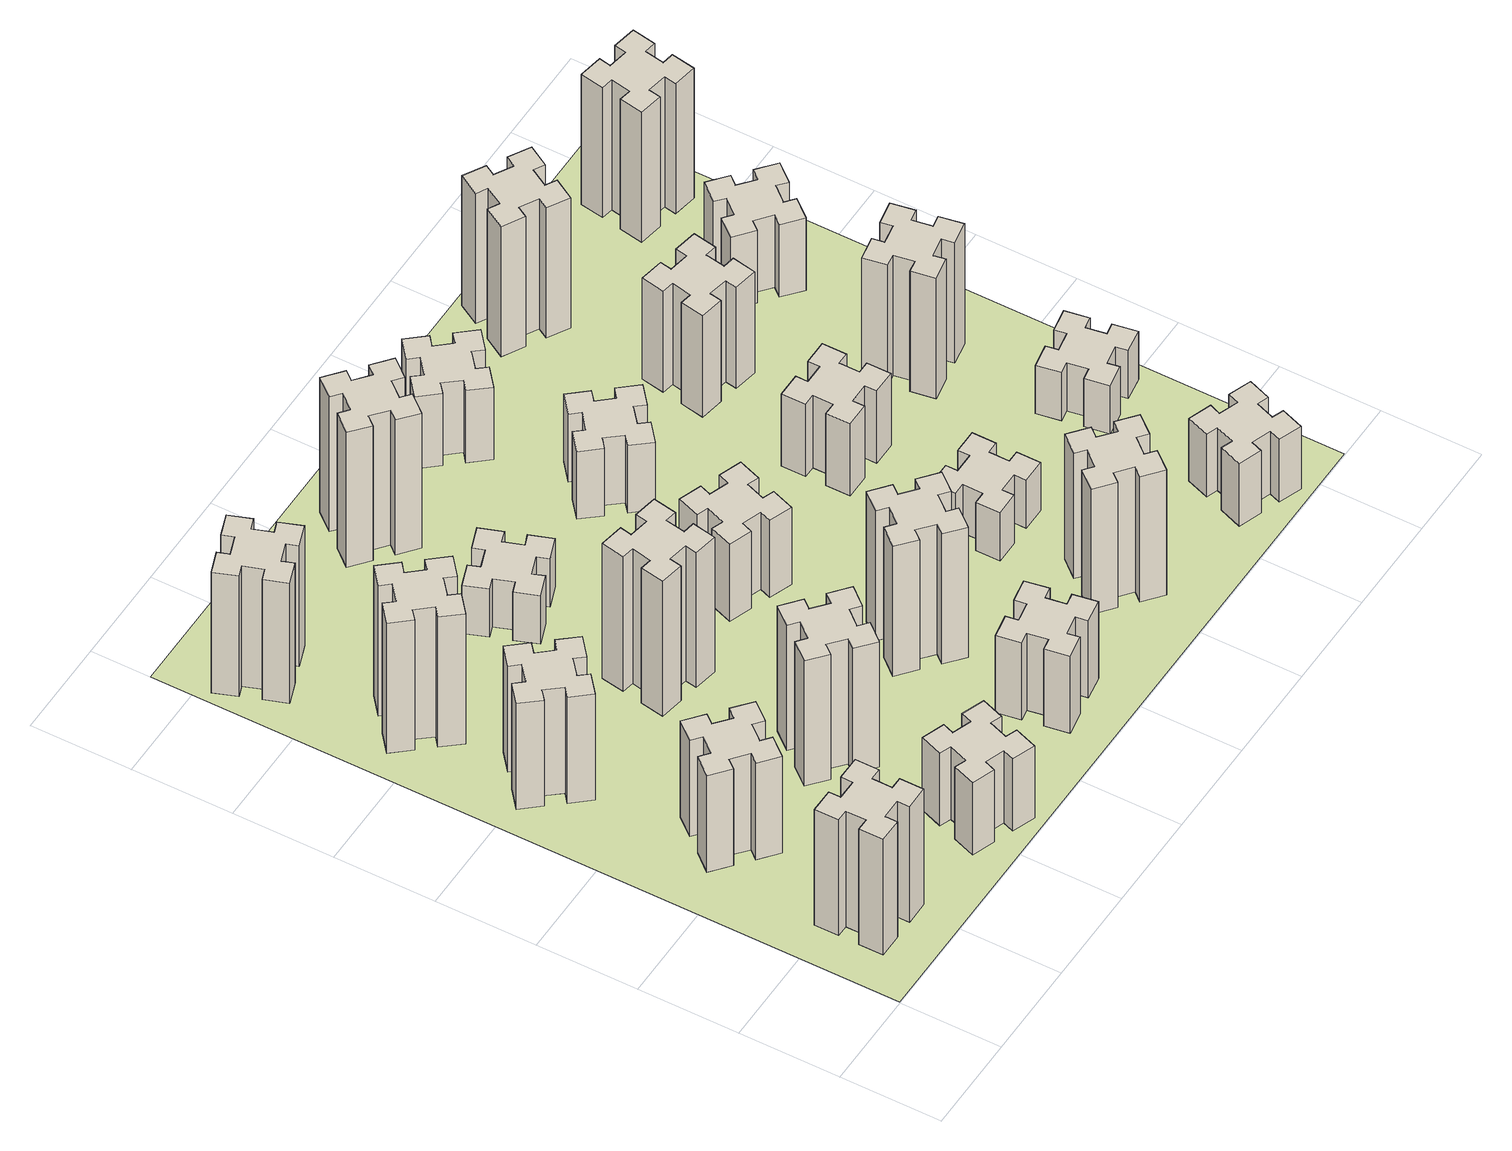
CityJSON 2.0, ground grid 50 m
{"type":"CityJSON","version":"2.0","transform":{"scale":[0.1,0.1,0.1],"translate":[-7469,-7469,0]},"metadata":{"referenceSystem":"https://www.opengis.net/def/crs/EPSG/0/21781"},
"CityObjects":{
"building1":{"type":"Building","attributes":{"class":"1000","function":"1000","usage":"1000","yearOfConstruction":2016,"roofType":"1000","measuredHeight":72,"storeysAboveGround":30,"storeysBelowGround":0},"geometry":[{"type":"Solid","lod":"1","boundaries":[[[[0,1,2,3,4,5,6,7,8,9,10,11,12,13,14,15,16,17,18,19]],[[17,16,20,21]],[[16,15,22,20]],[[15,14,23,22]],[[14,13,24,23]],[[13,12,25,24]],[[12,11,26,25]],[[11,10,27,26]],[[10,9,28,27]],[[9,8,29,28]],[[8,7,30,29]],[[7,6,31,30]],[[6,5,32,31]],[[5,4,33,32]],[[4,3,34,33]],[[3,2,35,34]],[[2,1,36,35]],[[1,0,37,36]],[[0,19,38,37]],[[19,18,39,38]],[[18,17,21,39]],[[24,25,26,27,28,29,30,31,32,33,34,35,36,37,38,39,21,20,22,23]]]]}]},
"building2":{"type":"Building","attributes":{"class":"1000","function":"1000","usage":"1000","yearOfConstruction":2016,"roofType":"1000","measuredHeight":60,"storeysAboveGround":30,"storeysBelowGround":0},"geometry":[{"type":"Solid","lod":"1","boundaries":[[[[40,41,42,43,44,45,46,47,48,49,50,51,52,53,54,55,56,57,58,59]],[[57,56,60,61]],[[56,55,62,60]],[[55,54,63,62]],[[54,53,64,63]],[[53,52,65,64]],[[52,51,66,65]],[[51,50,67,66]],[[50,49,68,67]],[[49,48,69,68]],[[48,47,70,69]],[[47,46,71,70]],[[46,45,72,71]],[[45,44,73,72]],[[44,43,74,73]],[[43,42,75,74]],[[42,41,76,75]],[[41,40,77,76]],[[40,59,78,77]],[[59,58,79,78]],[[58,57,61,79]],[[64,65,66,67,68,69,70,71,72,73,74,75,76,77,78,79,61,60,62,63]]]]}]},
"building3":{"type":"Building","attributes":{"class":"1000","function":"1000","usage":"1000","yearOfConstruction":2016,"roofType":"1000","measuredHeight":66,"storeysAboveGround":30,"storeysBelowGround":0},"geometry":[{"type":"Solid","lod":"1","boundaries":[[[[80,81,82,83,84,85,86,87,88,89,90,91,92,93,94,95,96,97,98,99]],[[97,96,100,101]],[[96,95,102,100]],[[95,94,103,102]],[[94,93,104,103]],[[93,92,105,104]],[[92,91,106,105]],[[91,90,107,106]],[[90,89,108,107]],[[89,88,109,108]],[[88,87,110,109]],[[87,86,111,110]],[[86,85,112,111]],[[85,84,113,112]],[[84,83,114,113]],[[83,82,115,114]],[[82,81,116,115]],[[81,80,117,116]],[[80,99,118,117]],[[99,98,119,118]],[[98,97,101,119]],[[104,105,106,107,108,109,110,111,112,113,114,115,116,117,118,119,101,100,102,103]]]]}]},
"building4":{"type":"Building","attributes":{"class":"1000","function":"1000","usage":"1000","yearOfConstruction":2016,"roofType":"1000","measuredHeight":81,"storeysAboveGround":30,"storeysBelowGround":0},"geometry":[{"type":"Solid","lod":"1","boundaries":[[[[120,121,122,123,124,125,126,127,128,129,130,131,132,133,134,135,136,137,138,139]],[[137,136,140,141]],[[136,135,142,140]],[[135,134,143,142]],[[134,133,144,143]],[[133,132,145,144]],[[132,131,146,145]],[[131,130,147,146]],[[130,129,148,147]],[[129,128,149,148]],[[128,127,150,149]],[[127,126,151,150]],[[126,125,152,151]],[[125,124,153,152]],[[124,123,154,153]],[[123,122,155,154]],[[122,121,156,155]],[[121,120,157,156]],[[120,139,158,157]],[[139,138,159,158]],[[138,137,141,159]],[[144,145,146,147,148,149,150,151,152,153,154,155,156,157,158,159,141,140,142,143]]]]}]},
"building5":{"type":"Building","attributes":{"class":"1000","function":"1000","usage":"1000","yearOfConstruction":2016,"roofType":"1000","measuredHeight":45,"storeysAboveGround":30,"storeysBelowGround":0},"geometry":[{"type":"Solid","lod":"1","boundaries":[[[[160,161,162,163,164,165,166,167,168,169,170,171,172,173,174,175,176,177,178,179]],[[177,176,180,181]],[[176,175,182,180]],[[175,174,183,182]],[[174,173,184,183]],[[173,172,185,184]],[[172,171,186,185]],[[171,170,187,186]],[[170,169,188,187]],[[169,168,189,188]],[[168,167,190,189]],[[167,166,191,190]],[[166,165,192,191]],[[165,164,193,192]],[[164,163,194,193]],[[163,162,195,194]],[[162,161,196,195]],[[161,160,197,196]],[[160,179,198,197]],[[179,178,199,198]],[[178,177,181,199]],[[184,185,186,187,188,189,190,191,192,193,194,195,196,197,198,199,181,180,182,183]]]]}]},
"building6":{"type":"Building","attributes":{"class":"1000","function":"1000","usage":"1000","yearOfConstruction":2016,"roofType":"1000","measuredHeight":75,"storeysAboveGround":30,"storeysBelowGround":0},"geometry":[{"type":"Solid","lod":"1","boundaries":[[[[200,201,202,203,204,205,206,207,208,209,210,211,212,213,214,215,216,217,218,219]],[[217,216,220,221]],[[216,215,222,220]],[[215,214,223,222]],[[214,213,224,223]],[[213,212,225,224]],[[212,211,226,225]],[[211,210,227,226]],[[210,209,228,227]],[[209,208,229,228]],[[208,207,230,229]],[[207,206,231,230]],[[206,205,232,231]],[[205,204,233,232]],[[204,203,234,233]],[[203,202,235,234]],[[202,201,236,235]],[[201,200,237,236]],[[200,219,238,237]],[[219,218,239,238]],[[218,217,221,239]],[[224,225,226,227,228,229,230,231,232,233,234,235,236,237,238,239,221,220,222,223]]]]}]},
"building7":{"type":"Building","attributes":{"class":"1000","function":"1000","usage":"1000","yearOfConstruction":2016,"roofType":"1000","measuredHeight":78,"storeysAboveGround":30,"storeysBelowGround":0},"geometry":[{"type":"Solid","lod":"1","boundaries":[[[[240,241,242,243,244,245,246,247,248,249,250,251,252,253,254,255,256,257,258,259]],[[257,256,260,261]],[[256,255,262,260]],[[255,254,263,262]],[[254,253,264,263]],[[253,252,265,264]],[[252,251,266,265]],[[251,250,267,266]],[[250,249,268,267]],[[249,248,269,268]],[[248,247,270,269]],[[247,246,271,270]],[[246,245,272,271]],[[245,244,273,272]],[[244,243,274,273]],[[243,242,275,274]],[[242,241,276,275]],[[241,240,277,276]],[[240,259,278,277]],[[259,258,279,278]],[[258,257,261,279]],[[264,265,266,267,268,269,270,271,272,273,274,275,276,277,278,279,261,260,262,263]]]]}]},
"building8":{"type":"Building","attributes":{"class":"1000","function":"1000","usage":"1000","yearOfConstruction":2016,"roofType":"1000","measuredHeight":84,"storeysAboveGround":30,"storeysBelowGround":0},"geometry":[{"type":"Solid","lod":"1","boundaries":[[[[280,281,282,283,284,285,286,287,288,289,290,291,292,293,294,295,296,297,298,299]],[[297,296,300,301]],[[296,295,302,300]],[[295,294,303,302]],[[294,293,304,303]],[[293,292,305,304]],[[292,291,306,305]],[[291,290,307,306]],[[290,289,308,307]],[[289,288,309,308]],[[288,287,310,309]],[[287,286,311,310]],[[286,285,312,311]],[[285,284,313,312]],[[284,283,314,313]],[[283,282,315,314]],[[282,281,316,315]],[[281,280,317,316]],[[280,299,318,317]],[[299,298,319,318]],[[298,297,301,319]],[[304,305,306,307,308,309,310,311,312,313,314,315,316,317,318,319,301,300,302,303]]]]}]},
"building9":{"type":"Building","attributes":{"class":"1000","function":"1000","usage":"1000","yearOfConstruction":2016,"roofType":"1000","measuredHeight":30,"storeysAboveGround":30,"storeysBelowGround":0},"geometry":[{"type":"Solid","lod":"1","boundaries":[[[[320,321,322,323,324,325,326,327,328,329,330,331,332,333,334,335,336,337,338,339]],[[337,336,340,341]],[[336,335,342,340]],[[335,334,343,342]],[[334,333,344,343]],[[333,332,345,344]],[[332,331,346,345]],[[331,330,347,346]],[[330,329,348,347]],[[329,328,349,348]],[[328,327,350,349]],[[327,326,351,350]],[[326,325,352,351]],[[325,324,353,352]],[[324,323,354,353]],[[323,322,355,354]],[[322,321,356,355]],[[321,320,357,356]],[[320,339,358,357]],[[339,338,359,358]],[[338,337,341,359]],[[344,345,346,347,348,349,350,351,352,353,354,355,356,357,358,359,341,340,342,343]]]]}]},
"building10":{"type":"Building","attributes":{"class":"1000","function":"1000","usage":"1000","yearOfConstruction":2016,"roofType":"1000","measuredHeight":48,"storeysAboveGround":30,"storeysBelowGround":0},"geometry":[{"type":"Solid","lod":"1","boundaries":[[[[360,361,362,363,364,365,366,367,368,369,370,371,372,373,374,375,376,377,378,379]],[[377,376,380,381]],[[376,375,382,380]],[[375,374,383,382]],[[374,373,384,383]],[[373,372,385,384]],[[372,371,386,385]],[[371,370,387,386]],[[370,369,388,387]],[[369,368,389,388]],[[368,367,390,389]],[[367,366,391,390]],[[366,365,392,391]],[[365,364,393,392]],[[364,363,394,393]],[[363,362,395,394]],[[362,361,396,395]],[[361,360,397,396]],[[360,379,398,397]],[[379,378,399,398]],[[378,377,381,399]],[[384,385,386,387,388,389,390,391,392,393,394,395,396,397,398,399,381,380,382,383]]]]}]},
"building11":{"type":"Building","attributes":{"class":"1000","function":"1000","usage":"1000","yearOfConstruction":2016,"roofType":"1000","measuredHeight":81,"storeysAboveGround":30,"storeysBelowGround":0},"geometry":[{"type":"Solid","lod":"1","boundaries":[[[[400,401,402,403,404,405,406,407,408,409,410,411,412,413,414,415,416,417,418,419]],[[417,416,420,421]],[[416,415,422,420]],[[415,414,423,422]],[[414,413,424,423]],[[413,412,425,424]],[[412,411,426,425]],[[411,410,427,426]],[[410,409,428,427]],[[409,408,429,428]],[[408,407,430,429]],[[407,406,431,430]],[[406,405,432,431]],[[405,404,433,432]],[[404,403,434,433]],[[403,402,435,434]],[[402,401,436,435]],[[401,400,437,436]],[[400,419,438,437]],[[419,418,439,438]],[[418,417,421,439]],[[424,425,426,427,428,429,430,431,432,433,434,435,436,437,438,439,421,420,422,423]]]]}]},
"building12":{"type":"Building","attributes":{"class":"1000","function":"1000","usage":"1000","yearOfConstruction":2016,"roofType":"1000","measuredHeight":84,"storeysAboveGround":30,"storeysBelowGround":0},"geometry":[{"type":"Solid","lod":"1","boundaries":[[[[440,441,442,443,444,445,446,447,448,449,450,451,452,453,454,455,456,457,458,459]],[[457,456,460,461]],[[456,455,462,460]],[[455,454,463,462]],[[454,453,464,463]],[[453,452,465,464]],[[452,451,466,465]],[[451,450,467,466]],[[450,449,468,467]],[[449,448,469,468]],[[448,447,470,469]],[[447,446,471,470]],[[446,445,472,471]],[[445,444,473,472]],[[444,443,474,473]],[[443,442,475,474]],[[442,441,476,475]],[[441,440,477,476]],[[440,459,478,477]],[[459,458,479,478]],[[458,457,461,479]],[[464,465,466,467,468,469,470,471,472,473,474,475,476,477,478,479,461,460,462,463]]]]}]},
"building13":{"type":"Building","attributes":{"class":"1000","function":"1000","usage":"1000","yearOfConstruction":2016,"roofType":"1000","measuredHeight":48,"storeysAboveGround":30,"storeysBelowGround":0},"geometry":[{"type":"Solid","lod":"1","boundaries":[[[[480,481,482,483,484,485,486,487,488,489,490,491,492,493,494,495,496,497,498,499]],[[497,496,500,501]],[[496,495,502,500]],[[495,494,503,502]],[[494,493,504,503]],[[493,492,505,504]],[[492,491,506,505]],[[491,490,507,506]],[[490,489,508,507]],[[489,488,509,508]],[[488,487,510,509]],[[487,486,511,510]],[[486,485,512,511]],[[485,484,513,512]],[[484,483,514,513]],[[483,482,515,514]],[[482,481,516,515]],[[481,480,517,516]],[[480,499,518,517]],[[499,498,519,518]],[[498,497,501,519]],[[504,505,506,507,508,509,510,511,512,513,514,515,516,517,518,519,501,500,502,503]]]]}]},
"building14":{"type":"Building","attributes":{"class":"1000","function":"1000","usage":"1000","yearOfConstruction":2016,"roofType":"1000","measuredHeight":42,"storeysAboveGround":30,"storeysBelowGround":0},"geometry":[{"type":"Solid","lod":"1","boundaries":[[[[520,521,522,523,524,525,526,527,528,529,530,531,532,533,534,535,536,537,538,539]],[[537,536,540,541]],[[536,535,542,540]],[[535,534,543,542]],[[534,533,544,543]],[[533,532,545,544]],[[532,531,546,545]],[[531,530,547,546]],[[530,529,548,547]],[[529,528,549,548]],[[528,527,550,549]],[[527,526,551,550]],[[526,525,552,551]],[[525,524,553,552]],[[524,523,554,553]],[[523,522,555,554]],[[522,521,556,555]],[[521,520,557,556]],[[520,539,558,557]],[[539,538,559,558]],[[538,537,541,559]],[[544,545,546,547,548,549,550,551,552,553,554,555,556,557,558,559,541,540,542,543]]]]}]},
"building15":{"type":"Building","attributes":{"class":"1000","function":"1000","usage":"1000","yearOfConstruction":2016,"roofType":"1000","measuredHeight":78,"storeysAboveGround":30,"storeysBelowGround":0},"geometry":[{"type":"Solid","lod":"1","boundaries":[[[[560,561,562,563,564,565,566,567,568,569,570,571,572,573,574,575,576,577,578,579]],[[577,576,580,581]],[[576,575,582,580]],[[575,574,583,582]],[[574,573,584,583]],[[573,572,585,584]],[[572,571,586,585]],[[571,570,587,586]],[[570,569,588,587]],[[569,568,589,588]],[[568,567,590,589]],[[567,566,591,590]],[[566,565,592,591]],[[565,564,593,592]],[[564,563,594,593]],[[563,562,595,594]],[[562,561,596,595]],[[561,560,597,596]],[[560,579,598,597]],[[579,578,599,598]],[[578,577,581,599]],[[584,585,586,587,588,589,590,591,592,593,594,595,596,597,598,599,581,580,582,583]]]]}]},
"building16":{"type":"Building","attributes":{"class":"1000","function":"1000","usage":"1000","yearOfConstruction":2016,"roofType":"1000","measuredHeight":45,"storeysAboveGround":30,"storeysBelowGround":0},"geometry":[{"type":"Solid","lod":"1","boundaries":[[[[600,601,602,603,604,605,606,607,608,609,610,611,612,613,614,615,616,617,618,619]],[[617,616,620,621]],[[616,615,622,620]],[[615,614,623,622]],[[614,613,624,623]],[[613,612,625,624]],[[612,611,626,625]],[[611,610,627,626]],[[610,609,628,627]],[[609,608,629,628]],[[608,607,630,629]],[[607,606,631,630]],[[606,605,632,631]],[[605,604,633,632]],[[604,603,634,633]],[[603,602,635,634]],[[602,601,636,635]],[[601,600,637,636]],[[600,619,638,637]],[[619,618,639,638]],[[618,617,621,639]],[[624,625,626,627,628,629,630,631,632,633,634,635,636,637,638,639,621,620,622,623]]]]}]},
"building17":{"type":"Building","attributes":{"class":"1000","function":"1000","usage":"1000","yearOfConstruction":2016,"roofType":"1000","measuredHeight":30,"storeysAboveGround":30,"storeysBelowGround":0},"geometry":[{"type":"Solid","lod":"1","boundaries":[[[[640,641,642,643,644,645,646,647,648,649,650,651,652,653,654,655,656,657,658,659]],[[657,656,660,661]],[[656,655,662,660]],[[655,654,663,662]],[[654,653,664,663]],[[653,652,665,664]],[[652,651,666,665]],[[651,650,667,666]],[[650,649,668,667]],[[649,648,669,668]],[[648,647,670,669]],[[647,646,671,670]],[[646,645,672,671]],[[645,644,673,672]],[[644,643,674,673]],[[643,642,675,674]],[[642,641,676,675]],[[641,640,677,676]],[[640,659,678,677]],[[659,658,679,678]],[[658,657,661,679]],[[664,665,666,667,668,669,670,671,672,673,674,675,676,677,678,679,661,660,662,663]]]]}]},
"building18":{"type":"Building","attributes":{"class":"1000","function":"1000","usage":"1000","yearOfConstruction":2016,"roofType":"1000","measuredHeight":45,"storeysAboveGround":30,"storeysBelowGround":0},"geometry":[{"type":"Solid","lod":"1","boundaries":[[[[680,681,682,683,684,685,686,687,688,689,690,691,692,693,694,695,696,697,698,699]],[[697,696,700,701]],[[696,695,702,700]],[[695,694,703,702]],[[694,693,704,703]],[[693,692,705,704]],[[692,691,706,705]],[[691,690,707,706]],[[690,689,708,707]],[[689,688,709,708]],[[688,687,710,709]],[[687,686,711,710]],[[686,685,712,711]],[[685,684,713,712]],[[684,683,714,713]],[[683,682,715,714]],[[682,681,716,715]],[[681,680,717,716]],[[680,699,718,717]],[[699,698,719,718]],[[698,697,701,719]],[[704,705,706,707,708,709,710,711,712,713,714,715,716,717,718,719,701,700,702,703]]]]}]},
"building19":{"type":"Building","attributes":{"class":"1000","function":"1000","usage":"1000","yearOfConstruction":2016,"roofType":"1000","measuredHeight":39,"storeysAboveGround":30,"storeysBelowGround":0},"geometry":[{"type":"Solid","lod":"1","boundaries":[[[[720,721,722,723,724,725,726,727,728,729,730,731,732,733,734,735,736,737,738,739]],[[737,736,740,741]],[[736,735,742,740]],[[735,734,743,742]],[[734,733,744,743]],[[733,732,745,744]],[[732,731,746,745]],[[731,730,747,746]],[[730,729,748,747]],[[729,728,749,748]],[[728,727,750,749]],[[727,726,751,750]],[[726,725,752,751]],[[725,724,753,752]],[[724,723,754,753]],[[723,722,755,754]],[[722,721,756,755]],[[721,720,757,756]],[[720,739,758,757]],[[739,738,759,758]],[[738,737,741,759]],[[744,745,746,747,748,749,750,751,752,753,754,755,756,757,758,759,741,740,742,743]]]]}]},
"building20":{"type":"Building","attributes":{"class":"1000","function":"1000","usage":"1000","yearOfConstruction":2016,"roofType":"1000","measuredHeight":63,"storeysAboveGround":30,"storeysBelowGround":0},"geometry":[{"type":"Solid","lod":"1","boundaries":[[[[760,761,762,763,764,765,766,767,768,769,770,771,772,773,774,775,776,777,778,779]],[[777,776,780,781]],[[776,775,782,780]],[[775,774,783,782]],[[774,773,784,783]],[[773,772,785,784]],[[772,771,786,785]],[[771,770,787,786]],[[770,769,788,787]],[[769,768,789,788]],[[768,767,790,789]],[[767,766,791,790]],[[766,765,792,791]],[[765,764,793,792]],[[764,763,794,793]],[[763,762,795,794]],[[762,761,796,795]],[[761,760,797,796]],[[760,779,798,797]],[[779,778,799,798]],[[778,777,781,799]],[[784,785,786,787,788,789,790,791,792,793,794,795,796,797,798,799,781,780,782,783]]]]}]},
"building21":{"type":"Building","attributes":{"class":"1000","function":"1000","usage":"1000","yearOfConstruction":2016,"roofType":"1000","measuredHeight":81,"storeysAboveGround":30,"storeysBelowGround":0},"geometry":[{"type":"Solid","lod":"1","boundaries":[[[[800,801,802,803,804,805,806,807,808,809,810,811,812,813,814,815,816,817,818,819]],[[817,816,820,821]],[[816,815,822,820]],[[815,814,823,822]],[[814,813,824,823]],[[813,812,825,824]],[[812,811,826,825]],[[811,810,827,826]],[[810,809,828,827]],[[809,808,829,828]],[[808,807,830,829]],[[807,806,831,830]],[[806,805,832,831]],[[805,804,833,832]],[[804,803,834,833]],[[803,802,835,834]],[[802,801,836,835]],[[801,800,837,836]],[[800,819,838,837]],[[819,818,839,838]],[[818,817,821,839]],[[824,825,826,827,828,829,830,831,832,833,834,835,836,837,838,839,821,820,822,823]]]]}]},
"building22":{"type":"Building","attributes":{"class":"1000","function":"1000","usage":"1000","yearOfConstruction":2016,"roofType":"1000","measuredHeight":30,"storeysAboveGround":30,"storeysBelowGround":0},"geometry":[{"type":"Solid","lod":"1","boundaries":[[[[840,841,842,843,844,845,846,847,848,849,850,851,852,853,854,855,856,857,858,859]],[[857,856,860,861]],[[856,855,862,860]],[[855,854,863,862]],[[854,853,864,863]],[[853,852,865,864]],[[852,851,866,865]],[[851,850,867,866]],[[850,849,868,867]],[[849,848,869,868]],[[848,847,870,869]],[[847,846,871,870]],[[846,845,872,871]],[[845,844,873,872]],[[844,843,874,873]],[[843,842,875,874]],[[842,841,876,875]],[[841,840,877,876]],[[840,859,878,877]],[[859,858,879,878]],[[858,857,861,879]],[[864,865,866,867,868,869,870,871,872,873,874,875,876,877,878,879,861,860,862,863]]]]}]},
"building23":{"type":"Building","attributes":{"class":"1000","function":"1000","usage":"1000","yearOfConstruction":2016,"roofType":"1000","measuredHeight":75,"storeysAboveGround":30,"storeysBelowGround":0},"geometry":[{"type":"Solid","lod":"1","boundaries":[[[[880,881,882,883,884,885,886,887,888,889,890,891,892,893,894,895,896,897,898,899]],[[897,896,900,901]],[[896,895,902,900]],[[895,894,903,902]],[[894,893,904,903]],[[893,892,905,904]],[[892,891,906,905]],[[891,890,907,906]],[[890,889,908,907]],[[889,888,909,908]],[[888,887,910,909]],[[887,886,911,910]],[[886,885,912,911]],[[885,884,913,912]],[[884,883,914,913]],[[883,882,915,914]],[[882,881,916,915]],[[881,880,917,916]],[[880,899,918,917]],[[899,898,919,918]],[[898,897,901,919]],[[904,905,906,907,908,909,910,911,912,913,914,915,916,917,918,919,901,900,902,903]]]]}]},
"building24":{"type":"Building","attributes":{"class":"1000","function":"1000","usage":"1000","yearOfConstruction":2016,"roofType":"1000","measuredHeight":45,"storeysAboveGround":30,"storeysBelowGround":0},"geometry":[{"type":"Solid","lod":"1","boundaries":[[[[920,921,922,923,924,925,926,927,928,929,930,931,932,933,934,935,936,937,938,939]],[[937,936,940,941]],[[936,935,942,940]],[[935,934,943,942]],[[934,933,944,943]],[[933,932,945,944]],[[932,931,946,945]],[[931,930,947,946]],[[930,929,948,947]],[[929,928,949,948]],[[928,927,950,949]],[[927,926,951,950]],[[926,925,952,951]],[[925,924,953,952]],[[924,923,954,953]],[[923,922,955,954]],[[922,921,956,955]],[[921,920,957,956]],[[920,939,958,957]],[[939,938,959,958]],[[938,937,941,959]],[[944,945,946,947,948,949,950,951,952,953,954,955,956,957,958,959,941,940,942,943]]]]}]},
"building25":{"type":"Building","attributes":{"class":"1000","function":"1000","usage":"1000","yearOfConstruction":2016,"roofType":"1000","measuredHeight":81,"storeysAboveGround":30,"storeysBelowGround":0},"geometry":[{"type":"Solid","lod":"1","boundaries":[[[[960,961,962,963,964,965,966,967,968,969,970,971,972,973,974,975,976,977,978,979]],[[977,976,980,981]],[[976,975,982,980]],[[975,974,983,982]],[[974,973,984,983]],[[973,972,985,984]],[[972,971,986,985]],[[971,970,987,986]],[[970,969,988,987]],[[969,968,989,988]],[[968,967,990,989]],[[967,966,991,990]],[[966,965,992,991]],[[965,964,993,992]],[[964,963,994,993]],[[963,962,995,994]],[[962,961,996,995]],[[961,960,997,996]],[[960,979,998,997]],[[979,978,999,998]],[[978,977,981,999]],[[984,985,986,987,988,989,990,991,992,993,994,995,996,997,998,999,981,980,982,983]]]]}]},
"landuse1":{"type":"LandUse","attributes":{"name":"plot1","function":"1010"},"geometry":[{"type":"MultiSurface","lod":"1","boundaries":[[[1000,1001,1002,1003]]]}]}
},
"vertices":[
[325,265,0],[425,265,0],[425,205,0],[545,205,0],[545,325,0],[485,325,0],[485,425,0],[545,425,0],[545,545,0],[425,545,0],[425,485,0],[325,485,0],[325,545,0],[205,545,0],[205,425,0],[265,425,0],[265,325,0],[205,325,0],[205,205,0],[325,205,0],[265,325,720],[205,325,720],[265,425,720],[205,425,720],[205,545,720],[325,545,720],[325,485,720],[425,485,720],[425,545,720],[545,545,720],[545,425,720],[485,425,720],[485,325,720],[545,325,720],[545,205,720],[425,205,720],[425,265,720],[325,265,720],[325,205,720],[205,205,720],
[527,1006,0],[592,1083,0],[638,1044,0],[715,1136,0],[623,1213,0],[584,1167,0],[508,1232,0],[546,1278,0],[454,1355,0],[377,1263,0],[423,1224,0],[359,1148,0],[313,1186,0],[236,1094,0],[328,1017,0],[366,1063,0],[443,999,0],[404,953,0],[496,876,0],[573,968,0],[443,999,600],[404,953,600],[366,1063,600],[328,1017,600],[236,1094,600],[313,1186,600],[359,1148,600],[423,1224,600],[377,1263,600],[454,1355,600],[546,1278,600],[508,1232,600],[584,1167,600],[623,1213,600],[715,1136,600],[638,1044,600],[592,1083,600],[527,1006,600],[573,968,600],[496,876,600],
[492,1988,0],[427,2064,0],[473,2103,0],[396,2195,0],[304,2118,0],[343,2072,0],[266,2007,0],[228,2053,0],[136,1976,0],[213,1884,0],[259,1923,0],[323,1846,0],[277,1808,0],[354,1716,0],[446,1793,0],[408,1839,0],[484,1903,0],[523,1857,0],[615,1934,0],[538,2026,0],[484,1903,660],[523,1857,660],[408,1839,660],[446,1793,660],[354,1716,660],[277,1808,660],[323,1846,660],[259,1923,660],[213,1884,660],[136,1976,660],[228,2053,660],[266,2007,660],[343,2072,660],[304,2118,660],[396,2195,660],[473,2103,660],[427,2064,660],[492,1988,660],[538,2026,660],[615,1934,660],
[343,2712,0],[266,2647,0],[228,2693,0],[136,2616,0],[213,2524,0],[259,2563,0],[323,2486,0],[277,2448,0],[354,2356,0],[446,2433,0],[408,2479,0],[484,2543,0],[523,2497,0],[615,2574,0],[538,2666,0],[492,2628,0],[427,2704,0],[473,2743,0],[396,2835,0],[304,2758,0],[427,2704,810],[473,2743,810],[492,2628,810],[538,2666,810],[615,2574,810],[523,2497,810],[484,2543,810],[408,2479,810],[446,2433,810],[354,2356,810],[277,2448,810],[323,2486,810],[259,2563,810],[213,2524,810],[136,2616,810],[228,2693,810],[266,2647,810],[343,2712,810],[304,2758,810],[396,2835,810],
[1200,362,0],[1106,396,0],[1127,452,0],[1014,493,0],[973,380,0],[1029,360,0],[995,266,0],[939,287,0],[897,174,0],[1010,133,0],[1031,189,0],[1125,155,0],[1104,99,0],[1217,57,0],[1258,170,0],[1202,191,0],[1236,285,0],[1292,264,0],[1333,377,0],[1220,418,0],[1236,285,450],[1292,264,450],[1202,191,450],[1258,170,450],[1217,57,450],[1104,99,450],[1125,155,450],[1031,189,450],[1010,133,450],[897,174,450],[939,287,450],[995,266,450],[1029,360,450],[973,380,450],[1014,493,450],[1127,452,450],[1106,396,450],[1200,362,450],[1220,418,450],[1333,377,450],
[155,3345,0],[189,3251,0],[133,3230,0],[174,3117,0],[287,3159,0],[266,3215,0],[360,3249,0],[380,3193,0],[493,3234,0],[452,3347,0],[396,3326,0],[362,3420,0],[418,3440,0],[377,3553,0],[264,3512,0],[285,3456,0],[191,3422,0],[170,3478,0],[57,3437,0],[99,3324,0],[191,3422,750],[170,3478,750],[285,3456,750],[264,3512,750],[377,3553,750],[418,3440,750],[362,3420,750],[396,3326,750],[452,3347,750],[493,3234,750],[380,3193,750],[360,3249,750],[266,3215,750],[287,3159,750],[174,3117,750],[133,3230,750],[189,3251,750],[155,3345,750],[99,3324,750],[57,3437,750],
[1224,1067,0],[1148,1132,0],[1186,1178,0],[1094,1255,0],[1017,1163,0],[1063,1124,0],[999,1048,0],[953,1086,0],[876,994,0],[968,917,0],[1006,963,0],[1083,899,0],[1044,853,0],[1136,776,0],[1213,868,0],[1167,906,0],[1232,983,0],[1278,944,0],[1355,1036,0],[1263,1113,0],[1232,983,780],[1278,944,780],[1167,906,780],[1213,868,780],[1136,776,780],[1044,853,780],[1083,899,780],[1006,963,780],[968,917,780],[876,994,780],[953,1086,780],[999,1048,780],[1063,1124,780],[1017,1163,780],[1094,1255,780],[1186,1178,780],[1148,1132,780],[1224,1067,780],[1263,1113,780],[1355,1036,780],
[1047,1756,0],[1145,1738,0],[1135,1679,0],[1253,1658,0],[1274,1777,0],[1215,1787,0],[1232,1885,0],[1291,1875,0],[1312,1993,0],[1194,2014,0],[1184,1955,0],[1085,1972,0],[1096,2031,0],[977,2052,0],[957,1934,0],[1016,1924,0],[998,1825,0],[939,1836,0],[918,1717,0],[1037,1697,0],[998,1825,840],[939,1836,840],[1016,1924,840],[957,1934,840],[977,2052,840],[1096,2031,840],[1085,1972,840],[1184,1955,840],[1194,2014,840],[1312,1993,840],[1291,1875,840],[1232,1885,840],[1215,1787,840],[1274,1777,840],[1253,1658,840],[1135,1679,840],[1145,1738,840],[1047,1756,840],[1037,1697,840],[918,1717,840],
[1125,2716,0],[1031,2682,0],[1010,2738,0],[897,2697,0],[939,2584,0],[995,2605,0],[1029,2511,0],[973,2490,0],[1014,2377,0],[1127,2419,0],[1106,2475,0],[1200,2509,0],[1220,2453,0],[1333,2494,0],[1292,2607,0],[1236,2586,0],[1202,2680,0],[1258,2700,0],[1217,2813,0],[1104,2772,0],[1202,2680,300],[1258,2700,300],[1236,2586,300],[1292,2607,300],[1333,2494,300],[1220,2453,300],[1200,2509,300],[1106,2475,300],[1127,2419,300],[1014,2377,300],[973,2490,300],[1029,2511,300],[995,2605,300],[939,2584,300],[897,2697,300],[1010,2738,300],[1031,2682,300],[1125,2716,300],[1104,2772,300],[1217,2813,300],
[1738,405,0],[1756,307,0],[1697,297,0],[1717,178,0],[1836,199,0],[1825,258,0],[1924,276,0],[1934,217,0],[2052,237,0],[2031,356,0],[1972,345,0],[1955,444,0],[2014,454,0],[1993,572,0],[1875,551,0],[1885,492,0],[1787,475,0],[1777,534,0],[1658,513,0],[1679,395,0],[1787,475,480],[1777,534,480],[1885,492,480],[1875,551,480],[1993,572,480],[2014,454,480],[1955,444,480],[1972,345,480],[2031,356,480],[2052,237,480],[1934,217,480],[1924,276,480],[1825,258,480],[1836,199,480],[1717,178,480],[1697,297,480],[1756,307,480],[1738,405,480],[1679,395,480],[1658,513,480],
[1964,1067,0],[1888,1132,0],[1926,1178,0],[1834,1255,0],[1757,1163,0],[1803,1124,0],[1739,1048,0],[1693,1086,0],[1616,994,0],[1708,917,0],[1746,963,0],[1823,899,0],[1784,853,0],[1876,776,0],[1953,868,0],[1907,906,0],[1972,983,0],[2018,944,0],[2095,1036,0],[2003,1113,0],[1972,983,810],[2018,944,810],[1907,906,810],[1953,868,810],[1876,776,810],[1784,853,810],[1823,899,810],[1746,963,810],[1708,917,810],[1616,994,810],[1693,1086,810],[1739,1048,810],[1803,1124,810],[1757,1163,810],[1834,1255,810],[1926,1178,810],[1888,1132,810],[1964,1067,810],[2003,1113,810],[2095,1036,810],
[1106,3283,0],[1183,3219,0],[1144,3173,0],[1236,3096,0],[1313,3188,0],[1267,3226,0],[1332,3303,0],[1378,3264,0],[1455,3356,0],[1363,3433,0],[1324,3387,0],[1248,3452,0],[1286,3498,0],[1194,3575,0],[1117,3483,0],[1163,3444,0],[1099,3368,0],[1053,3406,0],[976,3314,0],[1068,3237,0],[1099,3368,840],[1053,3406,840],[1163,3444,840],[1117,3483,840],[1194,3575,840],[1286,3498,840],[1248,3452,840],[1324,3387,840],[1363,3433,840],[1455,3356,840],[1378,3264,840],[1332,3303,840],[1267,3226,840],[1313,3188,840],[1236,3096,840],[1144,3173,840],[1183,3219,840],[1106,3283,840],[1068,3237,840],[976,3314,840],
[1669,1940,0],[1635,1846,0],[1579,1867,0],[1537,1754,0],[1650,1713,0],[1671,1769,0],[1765,1735,0],[1744,1679,0],[1857,1637,0],[1898,1750,0],[1842,1771,0],[1876,1865,0],[1932,1844,0],[1973,1957,0],[1860,1998,0],[1840,1942,0],[1746,1976,0],[1767,2032,0],[1654,2073,0],[1613,1960,0],[1746,1976,480],[1767,2032,480],[1840,1942,480],[1860,1998,480],[1973,1957,480],[1932,1844,480],[1876,1865,480],[1842,1771,480],[1898,1750,480],[1857,1637,480],[1744,1679,480],[1765,1735,480],[1671,1769,480],[1650,1713,480],[1537,1754,480],[1579,1867,480],[1635,1846,480],[1669,1940,480],[1613,1960,480],[1654,2073,480],
[1988,2479,0],[2064,2543,0],[2103,2497,0],[2195,2574,0],[2118,2666,0],[2072,2628,0],[2007,2704,0],[2053,2743,0],[1976,2835,0],[1884,2758,0],[1923,2712,0],[1846,2647,0],[1808,2693,0],[1716,2616,0],[1793,2524,0],[1839,2563,0],[1903,2486,0],[1857,2448,0],[1934,2356,0],[2026,2433,0],[1903,2486,420],[1857,2448,420],[1839,2563,420],[1793,2524,420],[1716,2616,420],[1808,2693,420],[1846,2647,420],[1923,2712,420],[1884,2758,420],[1976,2835,420],[2053,2743,420],[2007,2704,420],[2072,2628,420],[2118,2666,420],[2195,2574,420],[2103,2497,420],[2064,2543,420],[1988,2479,420],[2026,2433,420],[1934,2356,420],
[2704,527,0],[2628,592,0],[2666,638,0],[2574,715,0],[2497,623,0],[2543,584,0],[2479,508,0],[2433,546,0],[2356,454,0],[2448,377,0],[2486,423,0],[2563,359,0],[2524,313,0],[2616,236,0],[2693,328,0],[2647,366,0],[2712,443,0],[2758,404,0],[2835,496,0],[2743,573,0],[2712,443,780],[2758,404,780],[2647,366,780],[2693,328,780],[2616,236,780],[2524,313,780],[2563,359,780],[2486,423,780],[2448,377,780],[2356,454,780],[2433,546,780],[2479,508,780],[2543,584,780],[2497,623,780],[2574,715,780],[2666,638,780],[2628,592,780],[2704,527,780],[2743,573,780],[2835,496,780],
[1972,3368,0],[1907,3444,0],[1953,3483,0],[1876,3575,0],[1784,3498,0],[1823,3452,0],[1746,3387,0],[1708,3433,0],[1616,3356,0],[1693,3264,0],[1739,3303,0],[1803,3226,0],[1757,3188,0],[1834,3096,0],[1926,3173,0],[1888,3219,0],[1964,3283,0],[2003,3237,0],[2095,3314,0],[2018,3406,0],[1964,3283,450],[2003,3237,450],[1888,3219,450],[1926,3173,450],[1834,3096,450],[1757,3188,450],[1803,3226,450],[1739,3303,450],[1693,3264,450],[1616,3356,450],[1708,3433,450],[1746,3387,450],[1823,3452,450],[1784,3498,450],[1876,3575,450],[1953,3483,450],[1907,3444,450],[1972,3368,450],[2018,3406,450],[2095,3314,450],
[2485,1165,0],[2485,1065,0],[2425,1065,0],[2425,945,0],[2545,945,0],[2545,1005,0],[2645,1005,0],[2645,945,0],[2765,945,0],[2765,1065,0],[2705,1065,0],[2705,1165,0],[2765,1165,0],[2765,1285,0],[2645,1285,0],[2645,1225,0],[2545,1225,0],[2545,1285,0],[2425,1285,0],[2425,1165,0],[2545,1225,300],[2545,1285,300],[2645,1225,300],[2645,1285,300],[2765,1285,300],[2765,1165,300],[2705,1165,300],[2705,1065,300],[2765,1065,300],[2765,945,300],[2645,945,300],[2645,1005,300],[2545,1005,300],[2545,945,300],[2425,945,300],[2425,1065,300],[2485,1065,300],[2485,1165,300],[2425,1165,300],[2425,1285,300],
[2645,1965,0],[2545,1965,0],[2545,2025,0],[2425,2025,0],[2425,1905,0],[2485,1905,0],[2485,1805,0],[2425,1805,0],[2425,1685,0],[2545,1685,0],[2545,1745,0],[2645,1745,0],[2645,1685,0],[2765,1685,0],[2765,1805,0],[2705,1805,0],[2705,1905,0],[2765,1905,0],[2765,2025,0],[2645,2025,0],[2705,1905,450],[2765,1905,450],[2705,1805,450],[2765,1805,450],[2765,1685,450],[2645,1685,450],[2645,1745,450],[2545,1745,450],[2545,1685,450],[2425,1685,450],[2425,1805,450],[2485,1805,450],[2485,1905,450],[2425,1905,450],[2425,2025,450],[2545,2025,450],[2545,1965,450],[2645,1965,450],[2645,2025,450],[2765,2025,450],
[3422,191,0],[3456,285,0],[3512,264,0],[3553,377,0],[3440,418,0],[3420,362,0],[3326,396,0],[3347,452,0],[3234,493,0],[3193,380,0],[3249,360,0],[3215,266,0],[3159,287,0],[3117,174,0],[3230,133,0],[3251,189,0],[3345,155,0],[3324,99,0],[3437,57,0],[3478,170,0],[3345,155,390],[3324,99,390],[3251,189,390],[3230,133,390],[3117,174,390],[3159,287,390],[3215,266,390],[3249,360,390],[3193,380,390],[3234,493,390],[3347,452,390],[3326,396,390],[3420,362,390],[3440,418,390],[3553,377,390],[3512,264,390],[3456,285,390],[3422,191,390],[3478,170,390],[3437,57,390],
[2627,2496,0],[2725,2478,0],[2715,2419,0],[2833,2398,0],[2854,2517,0],[2795,2527,0],[2812,2625,0],[2871,2615,0],[2892,2733,0],[2774,2754,0],[2764,2695,0],[2665,2712,0],[2676,2771,0],[2557,2792,0],[2537,2674,0],[2596,2664,0],[2578,2565,0],[2519,2576,0],[2498,2457,0],[2617,2437,0],[2578,2565,630],[2519,2576,630],[2596,2664,630],[2537,2674,630],[2557,2792,630],[2676,2771,630],[2665,2712,630],[2764,2695,630],[2774,2754,630],[2892,2733,630],[2871,2615,630],[2812,2625,630],[2795,2527,630],[2854,2517,630],[2833,2398,630],[2715,2419,630],[2725,2478,630],[2627,2496,630],[2617,2437,630],[2498,2457,630],
[2694,3506,0],[2607,3556,0],[2637,3608,0],[2533,3668,0],[2473,3564,0],[2525,3534,0],[2475,3447,0],[2423,3477,0],[2363,3373,0],[2467,3313,0],[2497,3365,0],[2584,3315,0],[2554,3263,0],[2658,3203,0],[2718,3307,0],[2666,3337,0],[2716,3424,0],[2768,3394,0],[2828,3498,0],[2724,3558,0],[2716,3424,810],[2768,3394,810],[2666,3337,810],[2718,3307,810],[2658,3203,810],[2554,3263,810],[2584,3315,810],[2497,3365,810],[2467,3313,810],[2363,3373,810],[2423,3477,810],[2475,3447,810],[2525,3534,810],[2473,3564,810],[2533,3668,810],[2637,3608,810],[2607,3556,810],[2694,3506,810],[2724,3558,810],[2828,3498,810],
[3552,1085,0],[3535,1184,0],[3594,1194,0],[3573,1312,0],[3455,1291,0],[3465,1232,0],[3367,1215,0],[3357,1274,0],[3238,1253,0],[3259,1135,0],[3318,1145,0],[3336,1047,0],[3277,1037,0],[3297,918,0],[3416,939,0],[3405,998,0],[3504,1016,0],[3514,957,0],[3632,977,0],[3611,1096,0],[3504,1016,300],[3514,957,300],[3405,998,300],[3416,939,300],[3297,918,300],[3277,1037,300],[3336,1047,300],[3318,1145,300],[3259,1135,300],[3238,1253,300],[3357,1274,300],[3367,1215,300],[3465,1232,300],[3455,1291,300],[3573,1312,300],[3594,1194,300],[3535,1184,300],[3552,1085,300],[3611,1096,300],[3632,977,300],
[3205,1738,0],[3304,1756,0],[3314,1697,0],[3432,1717,0],[3411,1836,0],[3352,1825,0],[3335,1924,0],[3394,1934,0],[3373,2052,0],[3255,2031,0],[3265,1972,0],[3167,1955,0],[3157,2014,0],[3038,1993,0],[3059,1875,0],[3118,1885,0],[3136,1787,0],[3077,1777,0],[3097,1658,0],[3216,1679,0],[3136,1787,750],[3077,1777,750],[3118,1885,750],[3059,1875,750],[3038,1993,750],[3157,2014,750],[3167,1955,750],[3265,1972,750],[3255,2031,750],[3373,2052,750],[3394,1934,750],[3335,1924,750],[3352,1825,750],[3411,1836,750],[3432,1717,750],[3314,1697,750],[3304,1756,750],[3205,1738,750],[3216,1679,750],[3097,1658,750],
[3444,2747,0],[3368,2812,0],[3406,2858,0],[3314,2935,0],[3237,2843,0],[3283,2804,0],[3219,2728,0],[3173,2766,0],[3096,2674,0],[3188,2597,0],[3226,2643,0],[3303,2579,0],[3264,2533,0],[3356,2456,0],[3433,2548,0],[3387,2586,0],[3452,2663,0],[3498,2624,0],[3575,2716,0],[3483,2793,0],[3452,2663,450],[3498,2624,450],[3387,2586,450],[3433,2548,450],[3356,2456,450],[3264,2533,450],[3303,2579,450],[3226,2643,450],[3188,2597,450],[3096,2674,450],[3173,2766,450],[3219,2728,450],[3283,2804,450],[3237,2843,450],[3314,2935,450],[3406,2858,450],[3368,2812,450],[3444,2747,450],[3483,2793,450],[3575,2716,450],
[3535,3267,0],[3552,3365,0],[3611,3355,0],[3632,3473,0],[3514,3494,0],[3504,3435,0],[3405,3452,0],[3416,3511,0],[3297,3532,0],[3277,3414,0],[3336,3404,0],[3318,3305,0],[3259,3316,0],[3238,3197,0],[3357,3177,0],[3367,3236,0],[3465,3218,0],[3455,3159,0],[3573,3138,0],[3594,3257,0],[3465,3218,810],[3455,3159,810],[3367,3236,810],[3357,3177,810],[3238,3197,810],[3259,3316,810],[3318,3305,810],[3336,3404,810],[3277,3414,810],[3297,3532,810],[3416,3511,810],[3405,3452,810],[3504,3435,810],[3514,3494,810],[3632,3473,810],[3611,3355,810],[3552,3365,810],[3535,3267,810],[3594,3257,810],[3573,3138,810],
[5,3705,0],[3705,3705,0],[3705,5,0],[5,5,0]
]}
